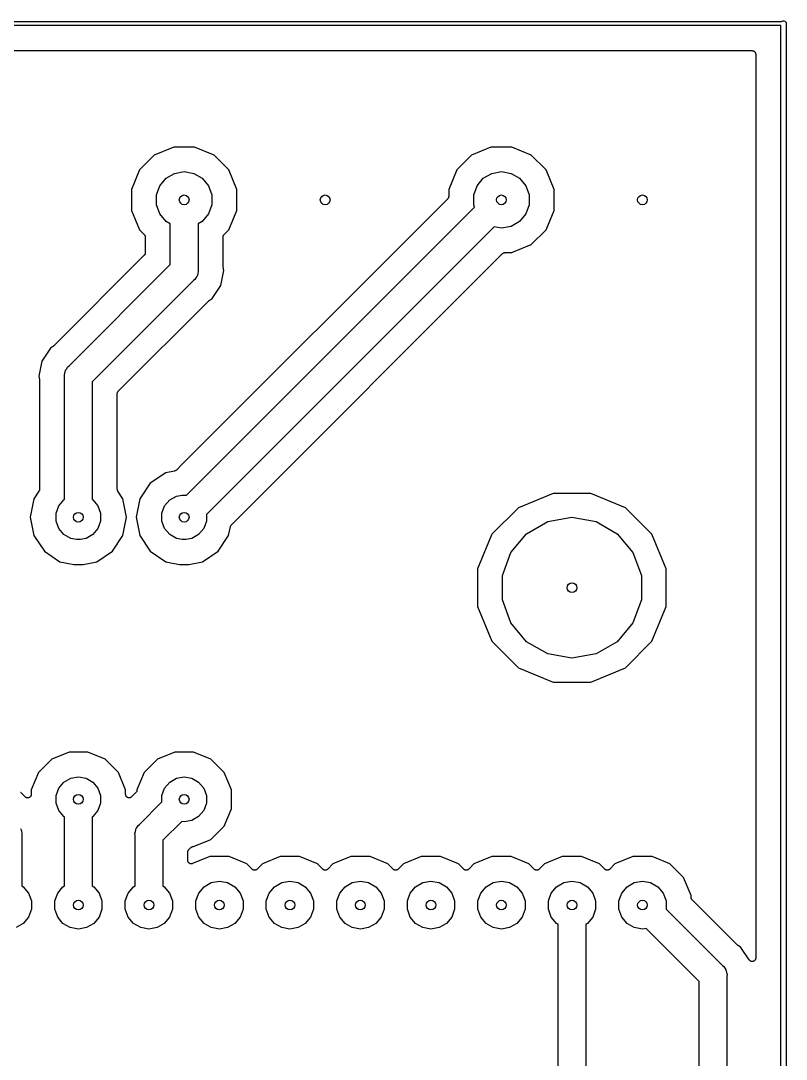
# Model space of a CAD drawing. Extents: x 110 to 212, y -130 to -57.
# Drawn here: x 184.61 to 212.19, y -94.45 to -57.05 of the extents above; entities that cross this region are included whole.
import ezdxf

# ---------------------------------------------------------------- set-up
doc = ezdxf.new("R2010")
doc.units = 0
doc.header["$MEASUREMENT"] = 0
doc.layers.add('BLACK', color=7, linetype='CONTINUOUS')

msp = doc.modelspace()

# ---------------------------------------------------------------- linework, layer by layer
at = {"layer": 'BLACK', "linetype": 'CONTINUOUS'}
for p, q in [((110.483, -57.075), (212.024, -57.075)), ((212.024, -57.075), (212.039, -57.0621)), ((212.039, -57.0621), (212.072, -57.05)), ((212.072, -57.05), (212.108, -57.05)), ((212.108, -57.05), (212.141, -57.0621)), ((212.141, -57.0621), (212.168, -57.0847)), ((212.168, -57.0847), (212.185, -57.1153)), ((212.185, -57.1153), (212.19, -57.1413)), ((212.19, -57.1413), (212.19, -129.549)), ((211.99, -57.225), (110.565, -57.225)), ((211.99, -129.465), (211.99, -57.225)), ((116.081, -58.125), (210.963, -58.125)), ((210.963, -58.125), (210.974, -58.1269)), ((210.974, -58.1269), (210.985, -58.1269)), ((210.985, -58.1269), (210.995, -58.1307)), ((210.995, -58.1307), (211.006, -58.1327)), ((211.006, -58.1327), (211.016, -58.1382)), ((211.016, -58.1382), (211.026, -58.142)), ((211.026, -58.142), (211.035, -58.1492)), ((211.035, -58.1492), (211.045, -58.1547)), ((211.045, -58.1547), (211.052, -58.1632)), ((211.052, -58.1632), (211.06, -58.1704)), ((211.06, -58.1704), (211.066, -58.18)), ((211.066, -58.18), (211.073, -58.1885)), ((211.073, -58.1885), (211.077, -58.1989)), ((211.077, -58.1989), (211.082, -58.2086)), ((211.082, -58.2086), (211.084, -58.2195)), ((211.084, -58.2195), (211.088, -58.2299)), ((211.088, -58.2299), (211.088, -58.2411)), ((211.088, -58.2411), (211.09, -58.252)), ((211.09, -58.252), (211.09, -90.8062)), ((190.122, -61.6), (189.424, -61.8893)), ((190.878, -61.6), (190.122, -61.6)), ((191.576, -61.8893), (190.878, -61.6)), ((201.552, -61.6), (200.854, -61.8893)), ((202.308, -61.6), (201.552, -61.6)), ((203.006, -61.8893), (202.308, -61.6)), ((189.424, -61.8893), (188.889, -62.4237)), ((192.111, -62.4237), (191.576, -61.8893)), ((200.854, -61.8893), (200.319, -62.4237)), ((203.541, -62.4237), (203.006, -61.8893)), ((188.889, -62.4237), (188.6, -63.1221)), ((192.4, -63.1221), (192.111, -62.4237)), ((200.319, -62.4237), (200.03, -63.1221)), ((203.83, -63.1221), (203.541, -62.4237)), ((189.621, -62.9923), (189.847, -62.7221)), ((189.847, -62.7221), (190.153, -62.5458)), ((190.153, -62.5458), (190.5, -62.4846)), ((190.5, -62.4846), (190.847, -62.5458)), ((190.847, -62.5458), (191.153, -62.7221)), ((191.153, -62.7221), (191.379, -62.9923)), ((201.051, -62.9923), (201.277, -62.7221)), ((201.277, -62.7221), (201.583, -62.5458)), ((201.583, -62.5458), (201.93, -62.4846)), ((201.93, -62.4846), (202.277, -62.5458)), ((202.277, -62.5458), (202.583, -62.7221)), ((202.583, -62.7221), (202.809, -62.9923)), ((188.6, -63.1221), (188.6, -63.8779)), ((189.5, -63.3237), (189.621, -62.9923)), ((191.379, -62.9923), (191.5, -63.3237)), ((192.4, -63.8779), (192.4, -63.1221)), ((200.03, -63.1221), (200.03, -63.3675)), ((200.93, -63.3237), (201.051, -62.9923)), ((202.809, -62.9923), (202.93, -63.3237)), ((203.83, -63.8779), (203.83, -63.1221)), ((189.5, -63.6763), (189.5, -63.3237)), ((199.993, -63.4573), (190.416, -73.0337)), ((191.5, -63.3237), (191.5, -63.6763)), ((199.996, -63.4527), (199.993, -63.4573)), ((200, -63.4491), (199.996, -63.4527)), ((200.009, -63.4348), (200, -63.4491)), ((200.018, -63.4212), (200.009, -63.4348)), ((200.02, -63.4158), (200.018, -63.4212)), ((200.022, -63.4109), (200.02, -63.4158)), ((200.025, -63.3946), (200.022, -63.4109)), ((200.03, -63.3786), (200.025, -63.3946)), ((200.03, -63.3675), (200.029, -63.373)), ((200.029, -63.373), (200.03, -63.3786)), ((200.93, -63.6763), (200.93, -63.3237)), ((202.93, -63.3237), (202.93, -63.6763)), ((188.6, -63.8779), (188.889, -64.5763)), ((189.621, -64.0077), (189.5, -63.6763)), ((190.977, -73.7455), (200.961, -63.7618)), ((191.5, -63.6763), (191.379, -64.0077)), ((192.111, -64.5763), (192.4, -63.8779)), ((200.961, -63.7618), (200.93, -63.6763)), ((202.93, -63.6763), (202.809, -64.0077)), ((203.541, -64.5763), (203.83, -63.8779)), ((189.847, -64.2779), (189.621, -64.0077)), ((190, -64.366), (189.847, -64.2779)), ((191.153, -64.2779), (191, -64.366)), ((191.379, -64.0077), (191.153, -64.2779)), ((202.583, -64.2779), (202.277, -64.4542)), ((202.809, -64.0077), (202.583, -64.2779)), ((188.889, -64.5763), (189.063, -64.7498)), ((190, -65.8329), (190, -64.366)), ((191, -64.366), (191, -66.0182)), ((201.668, -64.4692), (191.684, -74.4526)), ((191.937, -64.7498), (192.111, -64.5763)), ((201.93, -64.5154), (201.668, -64.4692)), ((202.277, -64.4542), (201.93, -64.5154)), ((203.006, -65.1107), (203.541, -64.5763)), ((189.063, -64.7498), (189.066, -64.7544)), ((189.066, -64.7544), (189.07, -64.758)), ((189.07, -64.758), (189.079, -64.7724)), ((189.079, -64.7724), (189.088, -64.7859)), ((189.088, -64.7859), (189.09, -64.7913)), ((189.09, -64.7913), (189.092, -64.7962)), ((189.092, -64.7962), (189.095, -64.8125)), ((189.095, -64.8125), (189.1, -64.8285)), ((189.1, -64.8285), (189.099, -64.8341)), ((189.099, -64.8341), (189.1, -64.8396)), ((189.1, -64.8396), (189.1, -65.4075)), ((191.9, -64.8285), (191.905, -64.8125)), ((191.901, -64.8341), (191.9, -64.8285)), ((191.9, -64.8396), (191.901, -64.8341)), ((191.9, -65.8896), (191.9, -64.8396)), ((191.905, -64.8125), (191.908, -64.7962)), ((191.908, -64.7962), (191.91, -64.7913)), ((191.91, -64.7913), (191.912, -64.7859)), ((191.912, -64.7859), (191.921, -64.7723)), ((191.921, -64.7723), (191.93, -64.758)), ((191.93, -64.758), (191.934, -64.7544)), ((191.934, -64.7544), (191.937, -64.7498)), ((189.092, -65.4509), (189.09, -65.4558)), ((189.095, -65.4346), (189.092, -65.4509)), ((189.1, -65.4186), (189.095, -65.4346)), ((189.1, -65.4075), (189.099, -65.413)), ((189.099, -65.413), (189.1, -65.4186)), ((192.396, -75.0136), (201.973, -65.4372)), ((201.973, -65.4372), (201.977, -65.434)), ((201.977, -65.434), (201.981, -65.4297)), ((201.981, -65.4297), (201.995, -65.4214)), ((201.995, -65.4214), (202.009, -65.4119)), ((202.009, -65.4119), (202.014, -65.4105)), ((202.014, -65.4105), (202.019, -65.4077)), ((202.019, -65.4077), (202.035, -65.4048)), ((202.035, -65.4048), (202.051, -65.4005)), ((202.051, -65.4005), (202.057, -65.401)), ((202.057, -65.401), (202.063, -65.4)), ((202.063, -65.4), (202.308, -65.4)), ((202.308, -65.4), (203.006, -65.1107)), ((189.063, -65.4973), (185.806, -68.7537)), ((189.066, -65.4927), (189.063, -65.4973)), ((189.07, -65.4891), (189.066, -65.4927)), ((189.079, -65.4748), (189.07, -65.4891)), ((189.088, -65.4612), (189.079, -65.4748)), ((189.09, -65.4558), (189.088, -65.4612)), ((186.352, -69.481), (190, -65.8329)), ((190.989, -66.1483), (190.977, -66.2136)), ((191.006, -66.0842), (190.989, -66.1483)), ((191, -66.0182), (191.006, -66.0842)), ((191.819, -66.5863), (191.902, -66.1656)), ((191.902, -65.9019), (191.9, -65.8896)), ((191.902, -65.9144), (191.902, -65.9019)), ((191.927, -66.04), (191.902, -65.9144)), ((191.902, -66.1656), (191.927, -66.04)), ((191.902, -66.1656), (191.902, -66.1656)), ((190.838, -66.409), (187.19, -70.0571)), ((190.889, -66.3664), (190.838, -66.409)), ((190.922, -66.3089), (190.889, -66.3664)), ((190.96, -66.2546), (190.922, -66.3089)), ((190.966, -66.233), (190.96, -66.2546)), ((190.977, -66.2136), (190.966, -66.233)), ((191.509, -67.0493), (191.819, -66.5863)), ((188.127, -70.3927), (191.384, -67.1363)), ((191.384, -67.1363), (191.394, -67.1291)), ((191.394, -67.1291), (191.403, -67.1205)), ((191.403, -67.1205), (191.509, -67.0493)), ((185.787, -68.7695), (185.681, -68.8407)), ((185.796, -68.7609), (185.787, -68.7695)), ((185.806, -68.7537), (185.796, -68.7609)), ((185.609, -68.9472), (185.371, -69.3037)), ((185.61, -68.9471), (185.609, -68.9472)), ((185.681, -68.8407), (185.61, -68.9471)), ((185.371, -69.3037), (185.263, -69.85)), ((186.268, -69.5811), (186.301, -69.5236)), ((186.301, -69.5236), (186.352, -69.481)), ((185.263, -69.85), (185.288, -69.9756)), ((186.184, -69.8058), (186.201, -69.7417)), ((186.19, -69.8718), (186.184, -69.8058)), ((186.19, -74.2949), (186.19, -69.8718)), ((186.201, -69.7417), (186.213, -69.6764)), ((186.213, -69.6764), (186.224, -69.657)), ((186.224, -69.657), (186.23, -69.6354)), ((186.23, -69.6354), (186.268, -69.5811)), ((185.288, -69.9756), (185.288, -69.9881)), ((185.288, -69.9881), (185.29, -70.0004)), ((185.29, -70.0004), (185.29, -73.9268)), ((187.19, -70.0571), (187.19, -74.2949)), ((188.09, -70.4714), (188.095, -70.4554)), ((188.091, -70.477), (188.09, -70.4714)), ((188.09, -70.4825), (188.091, -70.477)), ((188.09, -73.9268), (188.09, -70.4825)), ((188.095, -70.4554), (188.098, -70.4391)), ((188.098, -70.4391), (188.1, -70.4342)), ((188.1, -70.4342), (188.102, -70.4288)), ((188.102, -70.4288), (188.111, -70.4152)), ((188.111, -70.4152), (188.12, -70.4009)), ((188.12, -70.4009), (188.124, -70.3973)), ((188.124, -70.3973), (188.127, -70.3927)), ((190.154, -73.2654), (189.837, -73.3286)), ((190.169, -73.2599), (190.154, -73.2654)), ((190.183, -73.256), (190.169, -73.2599)), ((190.189, -73.252), (190.183, -73.256)), ((190.196, -73.2495), (190.189, -73.252)), ((190.207, -73.2394), (190.196, -73.2495)), ((190.219, -73.2307), (190.207, -73.2394)), ((190.416, -73.0337), (190.219, -73.2307)), ((190.416, -73.0337), (190.416, -73.0337)), ((189.837, -73.3286), (189.274, -73.7044)), ((185.269, -73.9974), (185.089, -74.2667)), ((185.275, -73.9834), (185.269, -73.9974)), ((185.282, -73.9702), (185.275, -73.9834)), ((185.284, -73.9634), (185.282, -73.9702)), ((185.286, -73.957), (185.284, -73.9634)), ((185.287, -73.9418), (185.286, -73.957)), ((185.29, -73.9268), (185.287, -73.9418)), ((188.093, -73.9418), (188.09, -73.9268)), ((188.094, -73.957), (188.093, -73.9418)), ((188.096, -73.9634), (188.094, -73.957)), ((188.098, -73.9702), (188.096, -73.9634)), ((188.105, -73.9834), (188.098, -73.9702)), ((188.111, -73.9974), (188.105, -73.9834)), ((188.291, -74.2667), (188.111, -73.9974)), ((189.274, -73.7044), (188.899, -74.2667)), ((190.589, -74.1334), (190.977, -73.7455)), ((190.977, -73.7455), (190.977, -73.7455)), ((185.089, -74.2667), (184.957, -74.93)), ((185.986, -74.5238), (186.168, -74.3077)), ((186.168, -74.3077), (186.19, -74.2949)), ((187.19, -74.2949), (187.212, -74.3077)), ((187.212, -74.3077), (187.394, -74.5238)), ((188.423, -74.93), (188.291, -74.2667)), ((188.899, -74.2667), (188.767, -74.93)), ((189.796, -74.5238), (189.978, -74.3077)), ((189.978, -74.3077), (190.222, -74.1666)), ((190.222, -74.1666), (190.43, -74.13)), ((190.43, -74.13), (190.57, -74.13)), ((190.57, -74.13), (190.589, -74.1334)), ((203.794, -74.07), (202.544, -74.5876)), ((205.146, -74.07), (203.794, -74.07)), ((206.396, -74.5876), (205.146, -74.07)), ((185.89, -74.7889), (185.986, -74.5238)), ((185.89, -75.0711), (185.89, -74.7889)), ((187.394, -74.5238), (187.49, -74.7889)), ((187.49, -74.7889), (187.49, -75.0711)), ((189.7, -74.7889), (189.796, -74.5238)), ((189.7, -75.0711), (189.7, -74.7889)), ((191.684, -74.4526), (191.3, -74.8371)), ((191.684, -74.4526), (191.684, -74.4526)), ((202.544, -74.5876), (201.588, -75.5441)), ((207.352, -75.5441), (206.396, -74.5876)), ((184.957, -74.93), (185.089, -75.5933)), ((185.986, -75.3362), (185.89, -75.0711)), ((187.49, -75.0711), (187.394, -75.3362)), ((188.291, -75.5933), (188.423, -74.93)), ((188.767, -74.93), (188.899, -75.5933)), ((189.796, -75.3362), (189.7, -75.0711)), ((191.3, -75.0711), (191.204, -75.3362)), ((191.3, -74.8371), (191.3, -75.0711)), ((192.199, -75.2106), (192.396, -75.0136)), ((192.396, -75.0136), (192.396, -75.0136)), ((202.838, -75.5253), (203.602, -75.0845)), ((203.602, -75.0845), (204.47, -74.9314)), ((204.47, -74.9314), (205.338, -75.0845)), ((205.338, -75.0845), (206.102, -75.5253)), ((186.168, -75.5523), (185.986, -75.3362)), ((187.394, -75.3362), (187.212, -75.5523)), ((189.978, -75.5523), (189.796, -75.3362)), ((191.204, -75.3362), (191.022, -75.5523)), ((192.101, -75.5933), (192.165, -75.2756)), ((192.165, -75.2756), (192.17, -75.2614)), ((192.17, -75.2614), (192.174, -75.2467)), ((192.174, -75.2467), (192.178, -75.241)), ((192.178, -75.241), (192.181, -75.2345)), ((192.181, -75.2345), (192.191, -75.2231)), ((192.191, -75.2231), (192.199, -75.2106)), ((201.588, -75.5441), (201.07, -76.7937)), ((202.272, -76.2007), (202.838, -75.5253)), ((206.102, -75.5253), (206.668, -76.2007)), ((207.87, -76.7937), (207.352, -75.5441)), ((185.089, -75.5933), (185.464, -76.1556)), ((186.412, -75.6934), (186.168, -75.5523)), ((186.62, -75.73), (186.412, -75.6934)), ((186.76, -75.73), (186.62, -75.73)), ((186.968, -75.6934), (186.76, -75.73)), ((187.212, -75.5523), (186.968, -75.6934)), ((187.916, -76.1556), (188.291, -75.5933)), ((188.899, -75.5933), (189.274, -76.1556)), ((190.222, -75.6934), (189.978, -75.5523)), ((190.43, -75.73), (190.222, -75.6934)), ((190.57, -75.73), (190.43, -75.73)), ((190.778, -75.6934), (190.57, -75.73)), ((191.022, -75.5523), (190.778, -75.6934)), ((191.726, -76.1556), (192.101, -75.5933)), ((185.464, -76.1556), (186.027, -76.5314)), ((187.353, -76.5314), (187.916, -76.1556)), ((189.274, -76.1556), (189.837, -76.5314)), ((191.163, -76.5314), (191.726, -76.1556)), ((201.97, -77.0292), (202.272, -76.2007)), ((206.668, -76.2007), (206.97, -77.0292)), ((186.027, -76.5314), (186.523, -76.63)), ((186.523, -76.63), (186.857, -76.63)), ((186.857, -76.63), (187.353, -76.5314)), ((189.837, -76.5314), (190.333, -76.63)), ((190.333, -76.63), (190.667, -76.63)), ((190.667, -76.63), (191.163, -76.5314)), ((201.07, -76.7937), (201.07, -78.1463)), ((201.97, -77.9108), (201.97, -77.0292)), ((206.97, -77.0292), (206.97, -77.9108)), ((207.87, -78.1463), (207.87, -76.7937)), ((201.07, -78.1463), (201.588, -79.3959)), ((202.272, -78.7393), (201.97, -77.9108)), ((206.97, -77.9108), (206.668, -78.7393)), ((207.352, -79.3959), (207.87, -78.1463)), ((202.838, -79.4147), (202.272, -78.7393)), ((206.668, -78.7393), (206.102, -79.4147)), ((201.588, -79.3959), (202.544, -80.3524)), ((203.602, -79.8555), (202.838, -79.4147)), ((206.102, -79.4147), (205.338, -79.8555)), ((206.396, -80.3524), (207.352, -79.3959)), ((204.47, -80.0086), (203.602, -79.8555)), ((205.338, -79.8555), (204.47, -80.0086)), ((202.544, -80.3524), (203.794, -80.87)), ((205.146, -80.87), (206.396, -80.3524)), ((203.794, -80.87), (205.146, -80.87)), ((186.352, -83.39), (185.727, -83.6488)), ((187.028, -83.39), (186.352, -83.39)), ((187.653, -83.6488), (187.028, -83.39)), ((190.162, -83.39), (189.537, -83.6488)), ((190.838, -83.39), (190.162, -83.39)), ((191.463, -83.6488), (190.838, -83.39)), ((185.727, -83.6488), (185.249, -84.127)), ((188.131, -84.127), (187.653, -83.6488)), ((189.537, -83.6488), (189.059, -84.127)), ((191.941, -84.127), (191.463, -83.6488)), ((185.249, -84.127), (184.99, -84.7518)), ((188.39, -84.7518), (188.131, -84.127)), ((189.059, -84.127), (188.8, -84.7518)), ((192.2, -84.7518), (191.941, -84.127)), ((185.986, -84.6838), (186.168, -84.4677)), ((186.168, -84.4677), (186.412, -84.3266)), ((186.412, -84.3266), (186.69, -84.2777)), ((186.69, -84.2777), (186.968, -84.3266)), ((186.968, -84.3266), (187.212, -84.4677)), ((187.212, -84.4677), (187.394, -84.6838)), ((189.796, -84.6838), (189.978, -84.4677)), ((189.978, -84.4677), (190.222, -84.3266)), ((190.222, -84.3266), (190.5, -84.2777)), ((190.5, -84.2777), (190.778, -84.3266)), ((190.778, -84.3266), (191.022, -84.4677)), ((191.022, -84.4677), (191.204, -84.6838)), ((184.614, -84.8427), (184.61, -84.8391)), ((184.617, -84.8473), (184.614, -84.8427)), ((184.773, -85.0033), (184.617, -84.8473)), ((184.99, -84.7518), (184.99, -84.9135)), ((185.89, -84.9489), (185.986, -84.6838)), ((187.394, -84.6838), (187.49, -84.9489)), ((188.39, -84.9135), (188.39, -84.7518)), ((188.763, -84.8473), (188.607, -85.0033)), ((188.766, -84.8427), (188.763, -84.8473)), ((188.77, -84.8391), (188.766, -84.8427)), ((188.779, -84.8248), (188.77, -84.8391)), ((188.788, -84.8112), (188.779, -84.8248)), ((188.79, -84.8058), (188.788, -84.8112)), ((188.792, -84.8009), (188.79, -84.8058)), ((188.795, -84.7846), (188.792, -84.8009)), ((188.8, -84.7686), (188.795, -84.7846)), ((188.8, -84.7575), (188.799, -84.763)), ((188.799, -84.763), (188.8, -84.7686)), ((188.8, -84.7518), (188.8, -84.7575)), ((189.7, -84.9489), (189.796, -84.6838)), ((191.204, -84.6838), (191.3, -84.9489)), ((192.2, -85.4282), (192.2, -84.7518)), ((184.787, -85.0128), (184.773, -85.0033)), ((184.799, -85.0235), (184.787, -85.0128)), ((184.805, -85.0254), (184.799, -85.0235)), ((184.809, -85.0286), (184.805, -85.0254)), ((184.825, -85.0329), (184.809, -85.0286)), ((184.841, -85.0386), (184.825, -85.0329)), ((184.847, -85.0386), (184.841, -85.0386)), ((184.852, -85.04), (184.847, -85.0386)), ((184.868, -85.0386), (184.852, -85.04)), ((184.885, -85.0386), (184.868, -85.0386)), ((184.89, -85.0367), (184.885, -85.0386)), ((184.896, -85.0362), (184.89, -85.0367)), ((184.911, -85.0292), (184.896, -85.0362)), ((184.927, -85.0235), (184.911, -85.0292)), ((184.931, -85.0199), (184.927, -85.0235)), ((184.936, -85.0175), (184.931, -85.0199)), ((184.948, -85.0058), (184.936, -85.0175)), ((184.96, -84.9951), (184.948, -85.0058)), ((184.963, -84.9903), (184.96, -84.9951)), ((184.967, -84.9863), (184.963, -84.9903)), ((184.974, -84.9713), (184.967, -84.9863)), ((184.982, -84.9569), (184.974, -84.9713)), ((184.983, -84.9514), (184.982, -84.9569)), ((184.986, -84.9464), (184.983, -84.9514)), ((184.987, -84.9298), (184.986, -84.9464)), ((184.99, -84.9135), (184.987, -84.9298)), ((185.89, -85.2311), (185.89, -84.9489)), ((185.986, -85.4962), (185.89, -85.2311)), ((187.49, -85.2311), (187.394, -85.4962)), ((187.49, -84.9489), (187.49, -85.2311)), ((188.393, -84.9298), (188.39, -84.9135)), ((188.394, -84.9464), (188.393, -84.9298)), ((188.397, -84.9514), (188.394, -84.9464)), ((188.398, -84.9569), (188.397, -84.9514)), ((188.406, -84.9713), (188.398, -84.9569)), ((188.413, -84.9863), (188.406, -84.9713)), ((188.417, -84.9903), (188.413, -84.9863)), ((188.42, -84.9951), (188.417, -84.9903)), ((188.432, -85.0058), (188.42, -84.9951)), ((188.444, -85.0175), (188.432, -85.0058)), ((188.449, -85.0199), (188.444, -85.0175)), ((188.453, -85.0235), (188.449, -85.0199)), ((188.469, -85.0292), (188.453, -85.0235)), ((188.484, -85.0362), (188.469, -85.0292)), ((188.49, -85.0367), (188.484, -85.0362)), ((188.495, -85.0386), (188.49, -85.0367)), ((188.512, -85.0386), (188.495, -85.0386)), ((188.528, -85.04), (188.512, -85.0386)), ((188.533, -85.0386), (188.528, -85.04)), ((188.539, -85.0386), (188.533, -85.0386)), ((188.555, -85.0329), (188.539, -85.0386)), ((188.571, -85.0286), (188.555, -85.0329)), ((188.575, -85.0254), (188.571, -85.0286)), ((188.581, -85.0235), (188.575, -85.0254)), ((188.593, -85.0128), (188.581, -85.0235)), ((188.607, -85.0033), (188.593, -85.0128)), ((188.892, -85.991), (189.7, -85.1829)), ((189.7, -85.1829), (189.7, -84.9489)), ((191.3, -85.2311), (191.204, -85.4962)), ((191.3, -84.9489), (191.3, -85.2311)), ((186.168, -85.7123), (185.986, -85.4962)), ((187.394, -85.4962), (187.212, -85.7123)), ((191.204, -85.4962), (191.022, -85.7123)), ((191.941, -86.053), (192.2, -85.4282)), ((186.19, -85.7251), (186.168, -85.7123)), ((186.19, -88.2072), (186.19, -85.7251)), ((187.212, -85.7123), (187.19, -85.7251)), ((187.19, -85.7251), (187.19, -88.2072)), ((188.841, -86.0336), (188.892, -85.991)), ((190.411, -85.8866), (189.73, -86.5671)), ((190.5, -85.9023), (190.411, -85.8866)), ((190.778, -85.8534), (190.5, -85.9023)), ((191.022, -85.7123), (190.778, -85.8534)), ((184.61, -86.1454), (184.616, -86.167)), ((184.616, -86.167), (184.627, -86.1864)), ((184.627, -86.1864), (184.639, -86.2517)), ((184.639, -86.2517), (184.656, -86.3157)), ((184.656, -86.3157), (184.65, -86.3818)), ((184.65, -86.3818), (184.65, -88.2072)), ((188.724, -86.3157), (188.741, -86.2517)), ((188.73, -86.3818), (188.724, -86.3157)), ((188.73, -88.2072), (188.73, -86.3818)), ((188.741, -86.2517), (188.753, -86.1864)), ((188.753, -86.1864), (188.764, -86.167)), ((188.764, -86.167), (188.77, -86.1454)), ((188.77, -86.1454), (188.808, -86.0911)), ((188.808, -86.0911), (188.841, -86.0336)), ((191.463, -86.5312), (191.941, -86.053)), ((189.73, -86.5671), (189.73, -88.2072)), ((190.838, -86.79), (191.463, -86.5312)), ((190.63, -86.9814), (190.635, -86.9654)), ((190.631, -86.987), (190.63, -86.9814)), ((190.63, -86.9925), (190.631, -86.987)), ((190.63, -87.2879), (190.63, -86.9925)), ((190.635, -86.9654), (190.638, -86.9491)), ((190.638, -86.9491), (190.64, -86.9442)), ((190.64, -86.9442), (190.642, -86.9388)), ((190.642, -86.9388), (190.651, -86.9252)), ((190.651, -86.9252), (190.66, -86.9109)), ((190.66, -86.9109), (190.664, -86.9073)), ((190.664, -86.9073), (190.667, -86.9027)), ((190.667, -86.9027), (190.743, -86.8272)), ((190.743, -86.8272), (190.747, -86.824)), ((190.747, -86.824), (190.751, -86.8197)), ((190.751, -86.8197), (190.765, -86.8114)), ((190.765, -86.8114), (190.779, -86.8019)), ((190.779, -86.8019), (190.784, -86.8005)), ((190.784, -86.8005), (190.789, -86.7977)), ((190.789, -86.7977), (190.805, -86.7948)), ((190.805, -86.7948), (190.821, -86.7905)), ((190.821, -86.7905), (190.827, -86.791)), ((190.827, -86.791), (190.833, -86.79)), ((190.833, -86.79), (190.838, -86.79)), ((190.632, -87.3016), (190.63, -87.2879)), ((190.633, -87.3154), (190.632, -87.3016)), ((190.636, -87.3232), (190.633, -87.3154)), ((190.638, -87.3314), (190.636, -87.3232)), ((190.645, -87.3434), (190.638, -87.3314)), ((190.65, -87.3562), (190.645, -87.3434)), ((190.656, -87.3623), (190.65, -87.3562)), ((190.66, -87.3696), (190.656, -87.3623)), ((190.67, -87.3785), (190.66, -87.3696)), ((190.68, -87.3887), (190.67, -87.3785)), ((190.687, -87.3926), (190.68, -87.3887)), ((190.694, -87.3979), (190.687, -87.3926)), ((190.707, -87.4027), (190.694, -87.3979)), ((190.719, -87.4091), (190.707, -87.4027)), ((190.727, -87.4102), (190.719, -87.4091)), ((190.735, -87.413), (190.727, -87.4102)), ((190.749, -87.413), (190.735, -87.413)), ((190.763, -87.4148), (190.749, -87.413)), ((190.771, -87.413), (190.763, -87.4148)), ((190.779, -87.413), (190.771, -87.413)), ((190.792, -87.4083), (190.779, -87.413)), ((190.806, -87.4053), (190.792, -87.4083)), ((191.422, -87.15), (190.806, -87.4053)), ((192.118, -87.15), (191.422, -87.15)), ((192.761, -87.4164), (192.118, -87.15)), ((192.95, -87.6053), (192.761, -87.4164)), ((193.319, -87.4164), (193.13, -87.6053)), ((193.962, -87.15), (193.319, -87.4164)), ((194.658, -87.15), (193.962, -87.15)), ((195.301, -87.4164), (194.658, -87.15)), ((195.49, -87.6053), (195.301, -87.4164)), ((195.859, -87.4164), (195.67, -87.6053)), ((196.502, -87.15), (195.859, -87.4164)), ((197.198, -87.15), (196.502, -87.15)), ((197.841, -87.4164), (197.198, -87.15)), ((198.03, -87.6053), (197.841, -87.4164)), ((198.399, -87.4164), (198.21, -87.6053)), ((199.042, -87.15), (198.399, -87.4164)), ((199.738, -87.15), (199.042, -87.15)), ((200.381, -87.4164), (199.738, -87.15)), ((200.57, -87.6053), (200.381, -87.4164)), ((200.939, -87.4164), (200.75, -87.6053)), ((201.582, -87.15), (200.939, -87.4164)), ((202.278, -87.15), (201.582, -87.15)), ((202.921, -87.4164), (202.278, -87.15)), ((203.11, -87.6053), (202.921, -87.4164)), ((203.479, -87.4164), (203.29, -87.6053)), ((204.122, -87.15), (203.479, -87.4164)), ((204.818, -87.15), (204.122, -87.15)), ((205.461, -87.4164), (204.818, -87.15)), ((205.65, -87.6053), (205.461, -87.4164)), ((206.019, -87.4164), (205.83, -87.6053)), ((206.662, -87.15), (206.019, -87.4164)), ((207.358, -87.15), (206.662, -87.15)), ((208.001, -87.4164), (207.358, -87.15)), ((208.494, -87.9087), (208.001, -87.4164)), ((192.959, -87.6117), (192.95, -87.6053)), ((192.967, -87.6196), (192.959, -87.6117)), ((192.977, -87.6242), (192.967, -87.6196)), ((192.986, -87.6306), (192.977, -87.6242)), ((192.997, -87.6335), (192.986, -87.6306)), ((193.007, -87.6382), (192.997, -87.6335)), ((193.018, -87.6392), (193.007, -87.6382)), ((193.029, -87.642), (193.018, -87.6392)), ((193.04, -87.6411), (193.029, -87.642)), ((193.051, -87.642), (193.04, -87.6411)), ((193.062, -87.6392), (193.051, -87.642)), ((193.073, -87.6382), (193.062, -87.6392)), ((193.083, -87.6335), (193.073, -87.6382)), ((193.094, -87.6306), (193.083, -87.6335)), ((193.103, -87.6242), (193.094, -87.6306)), ((193.113, -87.6196), (193.103, -87.6242)), ((193.121, -87.6117), (193.113, -87.6196)), ((193.13, -87.6053), (193.121, -87.6117)), ((195.499, -87.6117), (195.49, -87.6053)), ((195.507, -87.6196), (195.499, -87.6117)), ((195.517, -87.6242), (195.507, -87.6196)), ((195.526, -87.6306), (195.517, -87.6242)), ((195.537, -87.6335), (195.526, -87.6306)), ((195.547, -87.6382), (195.537, -87.6335)), ((195.558, -87.6392), (195.547, -87.6382)), ((195.569, -87.642), (195.558, -87.6392)), ((195.58, -87.6411), (195.569, -87.642)), ((195.591, -87.642), (195.58, -87.6411)), ((195.602, -87.6392), (195.591, -87.642)), ((195.613, -87.6382), (195.602, -87.6392)), ((195.623, -87.6335), (195.613, -87.6382)), ((195.634, -87.6306), (195.623, -87.6335)), ((195.643, -87.6242), (195.634, -87.6306)), ((195.653, -87.6196), (195.643, -87.6242)), ((195.661, -87.6117), (195.653, -87.6196)), ((195.67, -87.6053), (195.661, -87.6117)), ((198.039, -87.6117), (198.03, -87.6053)), ((198.047, -87.6196), (198.039, -87.6117)), ((198.057, -87.6242), (198.047, -87.6196)), ((198.066, -87.6306), (198.057, -87.6242)), ((198.077, -87.6335), (198.066, -87.6306)), ((198.087, -87.6382), (198.077, -87.6335)), ((198.098, -87.6392), (198.087, -87.6382)), ((198.109, -87.642), (198.098, -87.6392)), ((198.12, -87.6411), (198.109, -87.642)), ((198.131, -87.642), (198.12, -87.6411)), ((198.142, -87.6392), (198.131, -87.642)), ((198.153, -87.6382), (198.142, -87.6392)), ((198.163, -87.6335), (198.153, -87.6382)), ((198.174, -87.6306), (198.163, -87.6335)), ((198.183, -87.6242), (198.174, -87.6306)), ((198.193, -87.6196), (198.183, -87.6242)), ((198.201, -87.6117), (198.193, -87.6196)), ((198.21, -87.6053), (198.201, -87.6117)), ((200.579, -87.6117), (200.57, -87.6053)), ((200.587, -87.6196), (200.579, -87.6117)), ((200.597, -87.6242), (200.587, -87.6196)), ((200.606, -87.6306), (200.597, -87.6242)), ((200.617, -87.6335), (200.606, -87.6306)), ((200.627, -87.6382), (200.617, -87.6335)), ((200.638, -87.6392), (200.627, -87.6382)), ((200.649, -87.642), (200.638, -87.6392)), ((200.66, -87.6411), (200.649, -87.642)), ((200.671, -87.642), (200.66, -87.6411)), ((200.682, -87.6392), (200.671, -87.642)), ((200.693, -87.6382), (200.682, -87.6392)), ((200.703, -87.6335), (200.693, -87.6382)), ((200.714, -87.6306), (200.703, -87.6335)), ((200.723, -87.6242), (200.714, -87.6306)), ((200.733, -87.6196), (200.723, -87.6242)), ((200.741, -87.6117), (200.733, -87.6196)), ((200.75, -87.6053), (200.741, -87.6117)), ((203.119, -87.6117), (203.11, -87.6053)), ((203.127, -87.6196), (203.119, -87.6117)), ((203.137, -87.6242), (203.127, -87.6196)), ((203.146, -87.6306), (203.137, -87.6242)), ((203.157, -87.6335), (203.146, -87.6306)), ((203.167, -87.6382), (203.157, -87.6335)), ((203.178, -87.6392), (203.167, -87.6382)), ((203.189, -87.642), (203.178, -87.6392)), ((203.2, -87.6411), (203.189, -87.642)), ((203.211, -87.642), (203.2, -87.6411)), ((203.222, -87.6392), (203.211, -87.642)), ((203.233, -87.6382), (203.222, -87.6392)), ((203.243, -87.6335), (203.233, -87.6382)), ((203.254, -87.6306), (203.243, -87.6335)), ((203.263, -87.6242), (203.254, -87.6306)), ((203.273, -87.6196), (203.263, -87.6242)), ((203.281, -87.6117), (203.273, -87.6196)), ((203.29, -87.6053), (203.281, -87.6117)), ((205.659, -87.6117), (205.65, -87.6053)), ((205.667, -87.6196), (205.659, -87.6117)), ((205.677, -87.6242), (205.667, -87.6196)), ((205.686, -87.6306), (205.677, -87.6242)), ((205.697, -87.6335), (205.686, -87.6306)), ((205.707, -87.6382), (205.697, -87.6335)), ((205.718, -87.6392), (205.707, -87.6382)), ((205.729, -87.642), (205.718, -87.6392)), ((205.74, -87.6411), (205.729, -87.642)), ((205.751, -87.642), (205.74, -87.6411)), ((205.762, -87.6392), (205.751, -87.642)), ((205.773, -87.6382), (205.762, -87.6392)), ((205.783, -87.6335), (205.773, -87.6382)), ((205.794, -87.6306), (205.783, -87.6335)), ((205.803, -87.6242), (205.794, -87.6306)), ((205.813, -87.6196), (205.803, -87.6242)), ((205.821, -87.6117), (205.813, -87.6196)), ((205.83, -87.6053), (205.821, -87.6117)), ((184.65, -88.2072), (184.705, -88.2388)), ((184.705, -88.2388), (184.897, -88.4684)), ((185.943, -88.4684), (186.135, -88.2388)), ((186.135, -88.2388), (186.19, -88.2072)), ((187.19, -88.2072), (187.245, -88.2388)), ((187.245, -88.2388), (187.437, -88.4684)), ((188.483, -88.4684), (188.675, -88.2388)), ((188.675, -88.2388), (188.73, -88.2072)), ((189.73, -88.2072), (189.785, -88.2388)), ((189.785, -88.2388), (189.977, -88.4684)), ((191.023, -88.4684), (191.215, -88.2388)), ((191.215, -88.2388), (191.475, -88.0889)), ((191.475, -88.0889), (191.77, -88.0369)), ((191.77, -88.0369), (192.065, -88.0889)), ((192.065, -88.0889), (192.325, -88.2388)), ((192.325, -88.2388), (192.517, -88.4684)), ((193.563, -88.4684), (193.755, -88.2388)), ((193.755, -88.2388), (194.015, -88.0889)), ((194.015, -88.0889), (194.31, -88.0369)), ((194.31, -88.0369), (194.605, -88.0889)), ((194.605, -88.0889), (194.865, -88.2388)), ((194.865, -88.2388), (195.057, -88.4684)), ((196.103, -88.4684), (196.295, -88.2388)), ((196.295, -88.2388), (196.555, -88.0889)), ((196.555, -88.0889), (196.85, -88.0369)), ((196.85, -88.0369), (197.145, -88.0889)), ((197.145, -88.0889), (197.405, -88.2388)), ((197.405, -88.2388), (197.597, -88.4684)), ((198.643, -88.4684), (198.835, -88.2388)), ((198.835, -88.2388), (199.095, -88.0889)), ((199.095, -88.0889), (199.39, -88.0369)), ((199.39, -88.0369), (199.685, -88.0889)), ((199.685, -88.0889), (199.945, -88.2388)), ((199.945, -88.2388), (200.137, -88.4684)), ((201.183, -88.4684), (201.375, -88.2388)), ((201.375, -88.2388), (201.635, -88.0889)), ((201.635, -88.0889), (201.93, -88.0369)), ((201.93, -88.0369), (202.225, -88.0889)), ((202.225, -88.0889), (202.485, -88.2388)), ((202.485, -88.2388), (202.677, -88.4684)), ((203.723, -88.4684), (203.915, -88.2388)), ((203.915, -88.2388), (204.175, -88.0889)), ((204.175, -88.0889), (204.47, -88.0369)), ((204.47, -88.0369), (204.765, -88.0889)), ((204.765, -88.0889), (205.025, -88.2388)), ((205.025, -88.2388), (205.217, -88.4684)), ((206.263, -88.4684), (206.455, -88.2388)), ((206.455, -88.2388), (206.715, -88.0889)), ((206.715, -88.0889), (207.01, -88.0369)), ((207.01, -88.0369), (207.305, -88.0889)), ((207.305, -88.0889), (207.565, -88.2388)), ((207.565, -88.2388), (207.757, -88.4684)), ((208.76, -88.5519), (208.494, -87.9087)), ((184.897, -88.4684), (185, -88.7501)), ((185.84, -88.7501), (185.943, -88.4684)), ((187.437, -88.4684), (187.54, -88.7501)), ((188.38, -88.7501), (188.483, -88.4684)), ((189.977, -88.4684), (190.08, -88.7501)), ((190.92, -88.7501), (191.023, -88.4684)), ((192.517, -88.4684), (192.62, -88.7501)), ((193.46, -88.7501), (193.563, -88.4684)), ((195.057, -88.4684), (195.16, -88.7501)), ((196, -88.7501), (196.103, -88.4684)), ((197.597, -88.4684), (197.7, -88.7501)), ((198.54, -88.7501), (198.643, -88.4684)), ((200.137, -88.4684), (200.24, -88.7501)), ((201.08, -88.7501), (201.183, -88.4684)), ((202.677, -88.4684), (202.78, -88.7501)), ((203.62, -88.7501), (203.723, -88.4684)), ((205.217, -88.4684), (205.32, -88.7501)), ((206.16, -88.7501), (206.263, -88.4684)), ((207.757, -88.4684), (207.86, -88.7501)), ((208.76, -88.6175), (208.76, -88.5519)), ((208.761, -88.623), (208.76, -88.6175)), ((208.76, -88.6286), (208.761, -88.623)), ((208.765, -88.6446), (208.76, -88.6286)), ((185, -88.7501), (185, -89.0499)), ((185.84, -89.0499), (185.84, -88.7501)), ((187.54, -88.7501), (187.54, -89.0499)), ((188.38, -89.0499), (188.38, -88.7501)), ((190.08, -88.7501), (190.08, -89.0499)), ((190.92, -89.0499), (190.92, -88.7501)), ((192.62, -88.7501), (192.62, -89.0499)), ((193.46, -89.0499), (193.46, -88.7501)), ((195.16, -88.7501), (195.16, -89.0499)), ((196, -89.0499), (196, -88.7501)), ((197.7, -88.7501), (197.7, -89.0499)), ((198.54, -89.0499), (198.54, -88.7501)), ((200.24, -88.7501), (200.24, -89.0499)), ((201.08, -89.0499), (201.08, -88.7501)), ((202.78, -88.7501), (202.78, -89.0499)), ((203.62, -89.0499), (203.62, -88.7501)), ((205.32, -88.7501), (205.32, -89.0499)), ((206.16, -89.0499), (206.16, -88.7501)), ((207.86, -88.7501), (207.86, -89.0429)), ((208.768, -88.6609), (208.765, -88.6446)), ((208.77, -88.6658), (208.768, -88.6609)), ((208.772, -88.6712), (208.77, -88.6658)), ((208.781, -88.6848), (208.772, -88.6712)), ((208.79, -88.6991), (208.781, -88.6848)), ((208.794, -88.7027), (208.79, -88.6991)), ((208.797, -88.7073), (208.794, -88.7027)), ((210.434, -90.3437), (208.797, -88.7073)), ((184.897, -89.3316), (184.705, -89.5612)), ((185, -89.0499), (184.897, -89.3316)), ((185.943, -89.3316), (185.84, -89.0499)), ((186.135, -89.5612), (185.943, -89.3316)), ((187.437, -89.3316), (187.245, -89.5612)), ((187.54, -89.0499), (187.437, -89.3316)), ((188.483, -89.3316), (188.38, -89.0499)), ((188.675, -89.5612), (188.483, -89.3316)), ((189.977, -89.3316), (189.785, -89.5612)), ((190.08, -89.0499), (189.977, -89.3316)), ((191.023, -89.3316), (190.92, -89.0499)), ((191.215, -89.5612), (191.023, -89.3316)), ((192.517, -89.3316), (192.325, -89.5612)), ((192.62, -89.0499), (192.517, -89.3316)), ((193.563, -89.3316), (193.46, -89.0499)), ((193.755, -89.5612), (193.563, -89.3316)), ((195.057, -89.3316), (194.865, -89.5612)), ((195.16, -89.0499), (195.057, -89.3316)), ((196.103, -89.3316), (196, -89.0499)), ((196.295, -89.5612), (196.103, -89.3316)), ((197.597, -89.3316), (197.405, -89.5612)), ((197.7, -89.0499), (197.597, -89.3316)), ((198.643, -89.3316), (198.54, -89.0499)), ((198.835, -89.5612), (198.643, -89.3316)), ((200.137, -89.3316), (199.945, -89.5612)), ((200.24, -89.0499), (200.137, -89.3316)), ((201.183, -89.3316), (201.08, -89.0499)), ((201.375, -89.5612), (201.183, -89.3316)), ((202.677, -89.3316), (202.485, -89.5612)), ((202.78, -89.0499), (202.677, -89.3316)), ((203.723, -89.3316), (203.62, -89.0499)), ((203.915, -89.5612), (203.723, -89.3316)), ((205.217, -89.3316), (205.025, -89.5612)), ((205.32, -89.0499), (205.217, -89.3316)), ((206.263, -89.3316), (206.16, -89.0499)), ((206.455, -89.5612), (206.263, -89.3316)), ((207.86, -89.0429), (209.888, -91.071)), ((184.705, -89.5612), (184.445, -89.7111)), ((186.395, -89.7111), (186.135, -89.5612)), ((186.69, -89.7631), (186.395, -89.7111)), ((186.985, -89.7111), (186.69, -89.7631)), ((187.245, -89.5612), (186.985, -89.7111)), ((188.935, -89.7111), (188.675, -89.5612)), ((189.23, -89.7631), (188.935, -89.7111)), ((189.525, -89.7111), (189.23, -89.7631)), ((189.785, -89.5612), (189.525, -89.7111)), ((191.475, -89.7111), (191.215, -89.5612)), ((191.77, -89.7631), (191.475, -89.7111)), ((192.065, -89.7111), (191.77, -89.7631)), ((192.325, -89.5612), (192.065, -89.7111)), ((194.015, -89.7111), (193.755, -89.5612)), ((194.31, -89.7631), (194.015, -89.7111)), ((194.605, -89.7111), (194.31, -89.7631)), ((194.865, -89.5612), (194.605, -89.7111)), ((196.555, -89.7111), (196.295, -89.5612)), ((196.85, -89.7631), (196.555, -89.7111)), ((197.145, -89.7111), (196.85, -89.7631)), ((197.405, -89.5612), (197.145, -89.7111)), ((199.095, -89.7111), (198.835, -89.5612)), ((199.39, -89.7631), (199.095, -89.7111)), ((199.685, -89.7111), (199.39, -89.7631)), ((199.945, -89.5612), (199.685, -89.7111)), ((201.635, -89.7111), (201.375, -89.5612)), ((201.93, -89.7631), (201.635, -89.7111)), ((202.225, -89.7111), (201.93, -89.7631)), ((202.485, -89.5612), (202.225, -89.7111)), ((203.97, -89.5928), (203.915, -89.5612)), ((203.97, -99.4879), (203.97, -89.5928)), ((205.025, -89.5612), (204.97, -89.5928)), ((204.97, -89.5928), (204.97, -99.6732)), ((206.715, -89.7111), (206.455, -89.5612)), ((207.01, -89.7631), (206.715, -89.7111)), ((207.143, -89.7397), (207.01, -89.7631)), ((209.05, -91.6471), (207.143, -89.7397)), ((210.444, -90.3509), (210.434, -90.3437)), ((210.453, -90.3595), (210.444, -90.3509)), ((210.559, -90.4307), (210.453, -90.3595)), ((210.857, -90.8767), (210.559, -90.4307)), ((210.862, -90.8818), (210.857, -90.8767)), ((210.866, -90.8878), (210.862, -90.8818)), ((211.068, -90.8746), (211.06, -90.8878)), ((211.077, -90.8623), (211.068, -90.8746)), ((211.079, -90.8557), (211.077, -90.8623)), ((211.082, -90.8496), (211.079, -90.8557)), ((211.085, -90.8346), (211.082, -90.8496)), ((211.089, -90.82), (211.085, -90.8346)), ((211.09, -90.8062), (211.089, -90.813)), ((211.089, -90.813), (211.089, -90.82)), ((209.888, -91.071), (209.939, -91.1136)), ((209.939, -91.1136), (209.972, -91.1711)), ((209.972, -91.1711), (210.01, -91.2254)), ((210.01, -91.2254), (210.016, -91.247)), ((210.016, -91.247), (210.027, -91.2664)), ((210.877, -90.8976), (210.866, -90.8878)), ((210.888, -90.9086), (210.877, -90.8976)), ((210.894, -90.9117), (210.888, -90.9086)), ((210.899, -90.9162), (210.894, -90.9117)), ((210.914, -90.9214), (210.899, -90.9162)), ((210.927, -90.9281), (210.914, -90.9214)), ((210.934, -90.9289), (210.927, -90.9281)), ((210.941, -90.9312), (210.934, -90.9289)), ((210.956, -90.9312), (210.941, -90.9312)), ((210.971, -90.9329), (210.956, -90.9312)), ((210.978, -90.9312), (210.971, -90.9329)), ((210.985, -90.9312), (210.978, -90.9312)), ((210.999, -90.926), (210.985, -90.9312)), ((211.014, -90.9224), (210.999, -90.926)), ((211.02, -90.9185), (211.014, -90.9224)), ((211.026, -90.9162), (211.02, -90.9185)), ((211.038, -90.9064), (211.026, -90.9162)), ((211.051, -90.8979), (211.038, -90.9064)), ((211.055, -90.8923), (211.051, -90.8979)), ((211.06, -90.8878), (211.055, -90.8923)), ((210.027, -91.2664), (210.039, -91.3317)), ((210.039, -91.3317), (210.056, -91.3957)), ((210.056, -91.3957), (210.05, -91.4618)), ((210.05, -91.4618), (210.05, -95.8849)), ((209.05, -95.8849), (209.05, -91.6471))]:
    msp.add_line(p, q, dxfattribs=at)
at = {"layer": 'BLACK'}
for centre in [(190.5, -63.5), (190.5, -63.5), (195.58, -63.5), (195.58, -63.5), (201.93, -63.5), (201.93, -63.5), (207.01, -63.5), (207.01, -63.5), (186.69, -74.93), (186.69, -74.93), (190.5, -74.93), (190.5, -74.93), (204.47, -77.47), (204.47, -77.47), (186.69, -85.09), (186.69, -85.09), (190.5, -85.09), (190.5, -85.09), (186.69, -88.9), (186.69, -88.9), (189.23, -88.9), (189.23, -88.9), (191.77, -88.9), (191.77, -88.9), (194.31, -88.9), (194.31, -88.9), (196.85, -88.9), (196.85, -88.9), (199.39, -88.9), (199.39, -88.9), (201.93, -88.9), (201.93, -88.9), (204.47, -88.9), (204.47, -88.9), (207.01, -88.9), (207.01, -88.9)]:
    msp.add_circle(centre, 0.175, dxfattribs=at)

doc.saveas('drawing.dxf')
